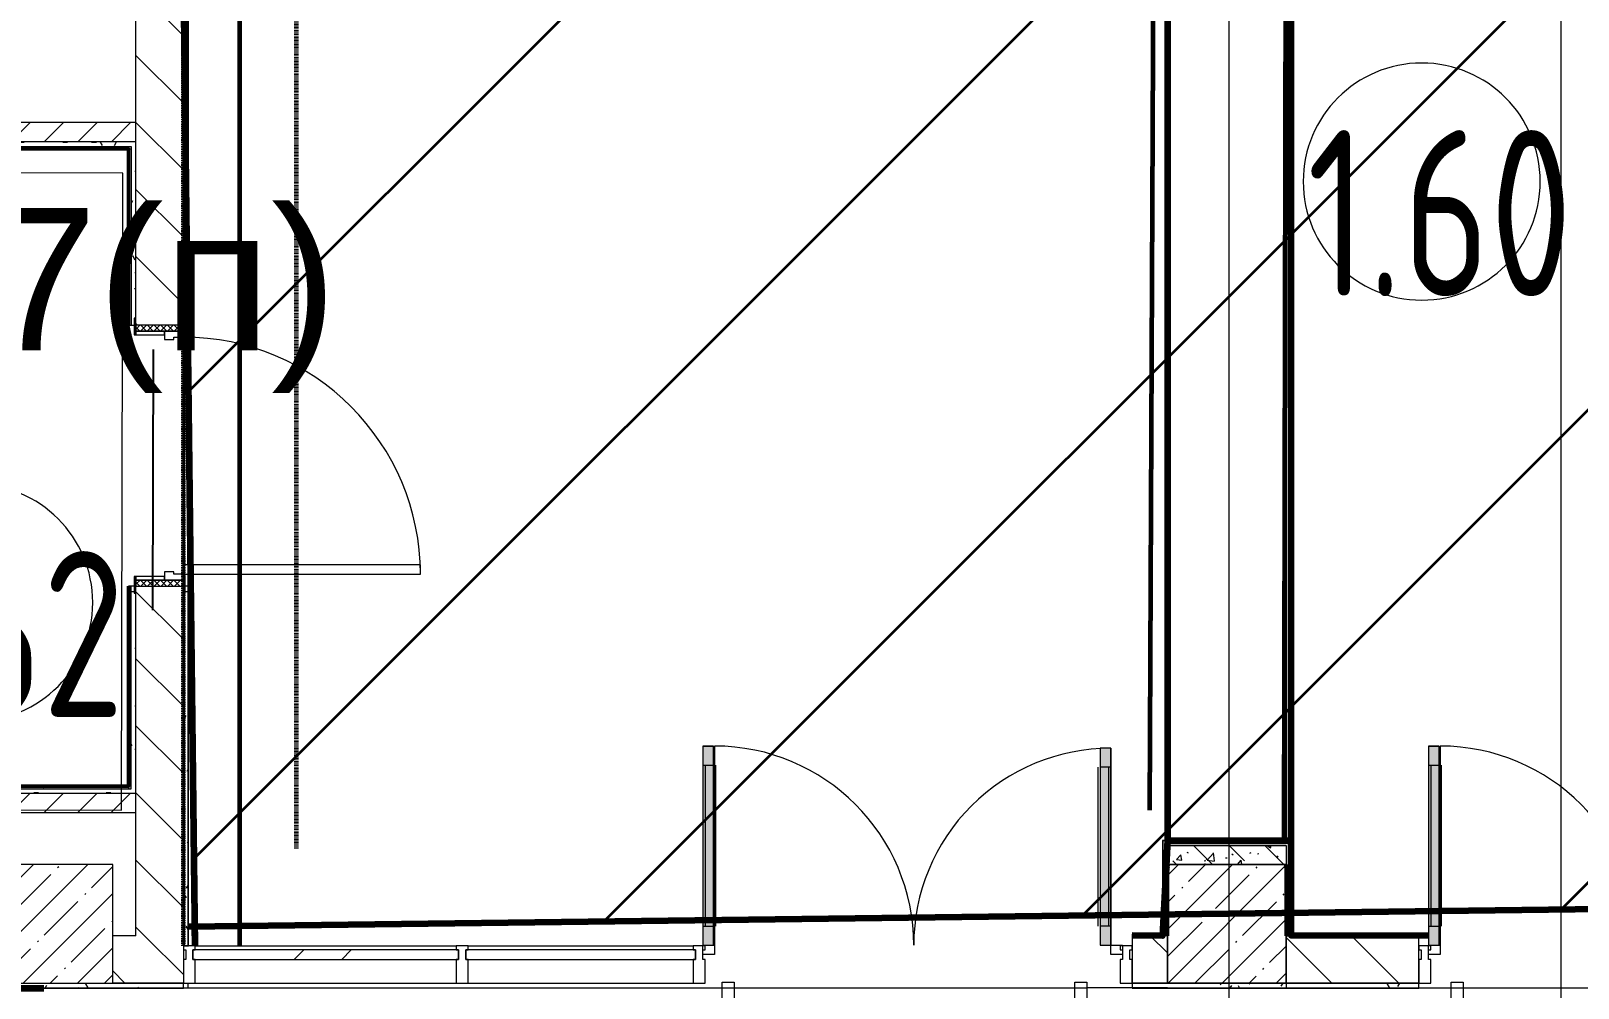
# Model space of a CAD drawing. Header units: millimetres. Extents: x -249154 to 415037, y -45458 to 354837.
# Drawn here: x 100820 to 107346, y 13243 to 17281 of the extents above; entities that cross this region are included whole.
import ezdxf

# ---------------------------------------------------------------- set-up
doc = ezdxf.new("R2010")
doc.units = ezdxf.units.MM
doc.linetypes.add('200_ШТРИХ__ш1_п0_6_', pattern=[320, 200, -120])
doc.linetypes.add('Штрих короткий', pattern=[600, 300, -300])
for name, color, linetype, lineweight in [('0) НЗ Ремонт штукатурка', 6, 'Continuous', 60), ('1) FK4', 3, 'Continuous', 50), ('2)1 штукатурка', 4, 'Continuous', 35), ('2)2 штукатурка', 5, 'Continuous', 50), ('3.4) Ремонт базовой шпаклевки', 6, 'Continuous', 60), ('3.4) Шп. баз 4 в 525 поз 4838м2', 160, 'Continuous', 140), ('3.4) Шп. фин 4 в 529 поз 11227м2', 6, 'Continuous', 140), ('3.5) Ремонт финишной шпаклевки', 3, 'Continuous', 60), ('4) демонтаж НЗ №2', 1, 'Continuous', 35), ('4.1) Дм уборка мусора НЗ 2', 20, 'Continuous', 35), ('4.4) РВР ремонт Штукатурки', 160, 'зигзаг', 35), ('549 штукатурка гипсом', 40, 'Continuous', 60), ('666 покраска FK1', 211, 'Continuous', 60), ('839 штук откосы', 3, 'Continuous', 158), ('874 шпакл откосы', 5, 'Continuous', 158), ('923 Люки', 170, 'Continuous', 120), ('A-AREA-BNDY', 7, 'Continuous', 5), ('A-AREA-IDEN', 7, 'Continuous', 9), ('A-DETL-GENF', 7, 'Continuous', 9), ('A-DOOR-2', 7, 'Continuous', 5), ('A-DOOR-FRAM-2', 7, 'Continuous', 5), ('A-FLOR', 7, 'Continuous', 9), ('A-GLAZ-CURT', 7, 'Continuous', 9), ('A-GLAZ-CURT-1', 7, 'Continuous', 5), ('A-GLAZ-CURT-2', 7, 'Continuous', 20), ('A-GLAZ-CWMG', 7, 'Continuous', 9), ('A-GLAZ-CWMG-1', 7, 'Continuous', 20), ('A-WALL', 7, 'Continuous', 5), ('I-WALL', 7, 'Continuous', 5), ('S-COLS', 7, 'Continuous', 9), ('S-COLS-1', 7, 'Continuous', 5), ('Оси', 7, 'Continuous', 9)]:
    doc.layers.add(name, color=color, linetype=linetype, lineweight=lineweight)
for name, color, linetype, lineweight, true_color in [('A-DOOR-1', 7, 'Continuous', 5, 0xc0c0c0), ('A-DOOR-FRAM-1', 7, 'Continuous', 5, 0xc0c0c0), ('A-WALL-1', 9, 'Continuous', 5, 0x808080), ('A-WALL-FNSH-1', 9, 'Continuous', 5, 0x808080)]:
    doc.layers.add(name, color=color, linetype=linetype, lineweight=lineweight, true_color=true_color)
doc.layers.add('A-FLOR-PATT-1', color=7, linetype='Continuous', lineweight=9, true_color=0xeef6ff, transparency=0.5)
doc.styles.get("Standard").update_dxf_attribs({"font": 'arial.ttf'})
doc.styles.add('СПДС', font='ГОСТ тип А.ttf', dxfattribs={"width": 0.9})
doc.linetypes.add('зигзаг', pattern='A,0.00254,-5.08,[131,ltypeshp.shx,S=5.08,R=0,X=-5.08,Y=0],-10.16,[131,ltypeshp.shx,S=5.08,R=180,X=5.08,Y=0],-5.08', length=20.32254)
pattern_1 = [(135, (64.7, -136.06), (-141.42136, -141.42136), [])]
pattern_2 = [(45, (64.7, -136.06), (-70.71068, 70.71068), [])]
pattern_3 = [(0, (64.7, -136.06), (243.84, 60.96), [20.117, -162.763, 20.117, -162.763, -975.36]), (0, (64.7, -136.06), (243.84, 60.96), [-365.76, 20.117, -345.643, 20.117, -162.763, -426.72]), (0, (64.7, -136.06), (243.84, 60.96), [-914.4, 20.117, -101.803, 20.117, -284.683]), (120, (156.14, -105.58), (-174.71291, 180.691634), [20.117, -162.763, 20.117, -162.763, -975.36]), (120, (156.14, -105.58), (-174.71291, 180.691634), [-365.76, 20.117, -345.643, 20.117, -162.763, -426.72]), (120, (156.14, -105.58), (-174.71291, 180.691634), [-914.4, 20.117, -101.803, 20.117, -284.683]), (240, (186.62, 16.34), (-69.12709, -241.651634), [20.117, -162.763, 20.117, -162.763, -975.36]), (240, (186.62, 16.34), (-69.12709, -241.651634), [-365.76, 20.117, -345.643, 20.117, -162.763, -426.72]), (240, (186.62, 16.34), (-69.12709, -241.651634), [-914.4, 20.117, -101.803, 20.117, -284.683])]

# ---------------------------------------------------------------- blocks, each defined once
blk = doc.blocks.new('110_Дверь_СКБ_1Ст_Внутренняя1 - Д-4 1100x2100h_су мгн-31800557-Объем проектирования 1 этажа')
at = {"layer": 'A-DOOR-2'}
h = blk.add_hatch(dxfattribs=at)
h.set_pattern_fill('FP_75', color=256, style=0, pattern_type=2)
h.set_pattern_definition([(135, (1751.41, 164.685), (-14.14214, -14.14214), []), (225, (1751.41, 164.685), (14.14214, -14.14214), [])])
h.paths.add_polyline_path([(562.5, 100), (537.5, 100), (537.5, -100), (562.5, -100)])
at = {"layer": 'A-DOOR-FRAM-2'}
h = blk.add_hatch(dxfattribs=at)
h.set_pattern_fill('FP_76', color=256, style=0, pattern_type=2)
h.set_pattern_definition([(45, (-371.384, 164.685), (-14.1421, 14.1421), []), (135, (-371.384, 164.685), (-14.1421, -14.1421), [])])
h.paths.add_polyline_path([(-512.5, 100), (-537.5, 100), (-537.5, -100), (-512.5, -99.3)])
at = {"layer": 'A-DOOR-1'}
for p, q in [((512.5, 1100), (472.5, 1100)), ((472.5, 1100), (472.5, 100)), ((512.5, 100), (512.5, 1100)), ((472.5, 100), (512.5, 100))]:
    blk.add_line(p, q, dxfattribs=at)
blk.add_arc((512.5, 100), 1000, 90, 180, dxfattribs=at)
at = {"layer": 'A-DOOR-FRAM-1'}
for p, q in [((-497.5, 108), (-567.5, 108)), ((-567.5, 108), (-567.5, 100)), ((-567.5, 100), (-497.5, 100)), ((-512.5, 100), (-537.5, 100)), ((-537.5, 100), (-537.5, -100)), ((-487.5, 100), (-512.5, 100)), ((-512.5, 100), (-512.5, 20)), ((-512.5, -100), (-512.5, 100)), ((-497.5, 100), (-512.5, 100)), ((-512.5, 100), (-512.5, 99)), ((-512.5, 99), (-497.5, 99)), ((-497.5, 100), (-497.5, 108)), ((-497.5, 99), (-497.5, 100)), ((-487.5, 60), (-487.5, 100)), ((512.5, 100), (512.5, 60)), ((537.5, 100), (512.5, 100)), ((592.5, 108), (522.5, 108)), ((522.5, 108), (522.5, 100)), ((537.5, 100), (522.5, 100)), ((522.5, 100), (522.5, 99)), ((522.5, 100), (592.5, 100)), ((522.5, 99), (537.5, 99)), ((537.5, 20), (537.5, 100)), ((562.5, 100), (537.5, 100)), ((537.5, 100), (537.5, -100)), ((537.5, 99), (537.5, 100)), ((562.5, -100), (562.5, 100)), ((592.5, 100), (592.5, 108)), ((-512.5, 20), (-477.5, 20)), ((-497.5, 20), (-512.5, 20)), ((-512.5, 20), (-512.5, -100)), ((-497.5, -100), (-497.5, 20)), ((-477.5, 60), (-487.5, 60)), ((-477.5, 20), (-477.5, 60)), ((512.5, 60), (502.5, 60)), ((502.5, 60), (502.5, 20)), ((502.5, 20), (537.5, 20)), ((537.5, 20), (522.5, 20)), ((522.5, 20), (522.5, -100)), ((537.5, -100), (537.5, 20)), ((-497.5, -100), (-567.5, -100)), ((-567.5, -100), (-567.5, -108)), ((-567.5, -108), (-497.5, -108)), ((-537.5, -100), (-512.5, -100)), ((-512.5, -100), (-497.5, -100)), ((-497.5, -108), (-497.5, -100)), ((522.5, -100), (537.5, -100)), ((592.5, -100), (522.5, -100)), ((522.5, -100), (522.5, -108)), ((522.5, -108), (592.5, -108)), ((537.5, -100), (562.5, -100)), ((592.5, -108), (592.5, -100))]:
    blk.add_line(p, q, dxfattribs=at)
blk = doc.blocks.new('Дверь_Витражная_остекление_ - ВВ-11 остекление-32352627-Объем проектирования 1 этажа')
at = {"layer": 'A-DETL-GENF'}
for p, q in [((-790.5, -20), (-835.5, -20)), ((-835.5, -851), (-835.5, -20)), ((-790.5, -20), (-835.5, -20)), ((-835.5, -20), (-835.5, -851)), ((-790.5, -851), (-790.5, -20)), ((-790.5, -851), (-790.5, -20)), ((840.5, -860), (840.5, -20)), ((840.5, -20), (840.5, -860)), ((885.5, -860), (885.5, -20)), ((885.5, -860), (885.5, -20)), ((-835.5, -100), (-790.5, -100)), ((-825.5, -771), (-825.5, -100)), ((-781.5, -771), (-781.5, -100)), ((831.5, -780), (831.5, -100)), ((885.5, -100), (840.5, -100)), ((875.5, -780), (875.5, -100)), ((-835.5, -771), (-790.5, -771)), ((885.5, -780), (840.5, -780)), ((-835.5, -851), (-790.5, -851)), ((-835.5, -851), (-790.5, -851)), ((885.5, -860), (840.5, -860)), ((840.5, -860), (885.5, -860))]:
    blk.add_line(p, q, dxfattribs=at)
at = {"layer": 'A-DOOR-1'}
for p, q in [((-885.5, 20), (-835.5, 20)), ((-885.5, -20), (-885.5, 20)), ((-835.5, 20), (-835.5, -20)), ((835.5, 20), (885.5, 20)), ((835.5, -20), (835.5, 20)), ((885.5, 20), (885.5, -20)), ((-835.5, -20), (-885.5, -20)), ((-835.5, -851), (-835.5, -20)), ((835.5, -860), (835.5, -20)), ((885.5, -20), (835.5, -20))]:
    blk.add_line(p, q, dxfattribs=at)
for centre, radius, start, end in [((-835.5, -20), 831, 270, 0), ((835.5, -20), 840, 180, 270)]:
    blk.add_arc(centre, radius, start, end, dxfattribs=at)
blk = doc.blocks.new('Прямоугольный импост - Импост структурный с накладкой - 160мм Темный-V110-Объем проектирования 1 этажа')
at = {"layer": 'A-GLAZ-CWMG-1'}
for p, q in [((-50, 0), (-50, 17)), ((-50, 17), (0, 17)), ((-40, 0), (-50, 0)), ((-40, -40), (-40, 0)), ((0, 0), (-10, 0)), ((-10, 0), (-10, -40)), ((0, 17), (0, 0)), ((-50, -140), (-50, -40)), ((-50, -40), (-40, -40)), ((-10, -40), (0, -40)), ((0, -40), (0, -140)), ((0, -140), (-50, -140))]:
    blk.add_line(p, q, dxfattribs=at)
blk = doc.blocks.new('Системная панель - Стекло - 40мм-32352622-Объем проектирования 1 этажа')
at = {"layer": 'A-GLAZ-CURT-2'}
for p, q in [((485, 40), (-485, 40)), ((-485, 40), (-485, 0)), ((-485, 0), (485, 0)), ((485, 0), (485, 40))]:
    blk.add_line(p, q, dxfattribs=at)
blk = doc.blocks.new('Прямоугольный импост - Импост структурный с накладкой - 160мм Темный-32352618-Объем проектирования 1 этажа')
at = {"layer": 'A-GLAZ-CWMG'}
for p, q in [((102599, 13557), (103549, 13557)), ((102599, 13400), (103549, 13400))]:
    blk.add_line(p, q, dxfattribs=at)
blk = doc.blocks.new('Прямоугольный импост - Импост структурный с накладкой - 160мм Темный-V111-Объем проектирования 1 этажа')
at = {"layer": 'A-GLAZ-CWMG-1'}
for p, q in [((-25, 0), (-25, 17)), ((-25, 17), (25, 17)), ((-15, 0), (-25, 0)), ((-15, -40), (-15, 0)), ((25, 0), (15, 0)), ((15, 0), (15, -40)), ((25, 17), (25, 0)), ((-25, -140), (-25, -40)), ((-25, -40), (-15, -40)), ((15, -40), (25, -40)), ((25, -40), (25, -140)), ((25, -140), (-25, -140))]:
    blk.add_line(p, q, dxfattribs=at)
blk = doc.blocks.new('Системная панель - Стекло - 40мм-32352614-Объем проектирования 1 этажа')
at = {"layer": 'A-GLAZ-CURT-1'}
h = blk.add_hatch(dxfattribs=at)
h.set_pattern_fill('FP_130', color=256, style=0, pattern_type=2)
h.set_pattern_definition([(225, (102198.5, 13340), (565.6854, -565.6854), [400, -1200]), (225, (102598.5, 13540), (565.6854, -565.6854), [1200, -400]), (225, (101798.5, 13740), (565.6854, -565.6854), [400, -1200])])
h.paths.add_polyline_path([(560.5, 40), (-560.5, 40), (-560.5, 0), (560.5, 0)])
at = {"layer": 'A-GLAZ-CURT-2'}
for p, q in [((560.5, 40), (-560.5, 40)), ((-560.5, 40), (-560.5, 0)), ((560.5, 0), (560.5, 40)), ((-560.5, 0), (560.5, 0))]:
    blk.add_line(p, q, dxfattribs=at)
blk = doc.blocks.new('Прямоугольный импост - Импост структурный с накладкой - 160мм Темный-32352612-Объем проектирования 1 этажа')
at = {"layer": 'A-GLAZ-CWMG'}
for p, q in [((101448, 13557), (102549, 13557)), ((101448, 13400), (102549, 13400))]:
    blk.add_line(p, q, dxfattribs=at)
blk = doc.blocks.new('Прямоугольный импост - Импост структурный с накладкой - 160мм Темный-32310142-Объем проектирования 1 этажа')
at = {"layer": 'A-GLAZ-CWMG-1'}
for p, q in [((-50, 0), (-50, 17)), ((-50, 17), (0, 17)), ((-40, 0), (-50, 0)), ((-40, -40), (-40, 0)), ((0, 0), (-10, 0)), ((-10, 0), (-10, -40)), ((0, 17), (0, 0)), ((-50, -140), (-50, -40)), ((-50, -40), (-40, -40)), ((-10, -40), (0, -40)), ((0, -40), (0, -140)), ((0, -140), (-50, -140))]:
    blk.add_line(p, q, dxfattribs=at)
blk = doc.blocks.new('Дверь_Витражная_остекление_ - ВВ-12 остекление-32353611-Объем проектирования 1 этажа')
at = {"layer": 'A-DETL-GENF'}
for p, q in [((-789.5, -20), (-834.5, -20)), ((-834.5, -849), (-834.5, -20)), ((-789.5, -20), (-834.5, -20)), ((-834.5, -20), (-834.5, -849)), ((-789.5, -849), (-789.5, -20)), ((-789.5, -849), (-789.5, -20)), ((839.5, -860), (839.5, -20)), ((839.5, -20), (839.5, -860)), ((884.5, -860), (884.5, -20)), ((884.5, -860), (884.5, -20)), ((-834.5, -100), (-789.5, -100)), ((-824.5, -769), (-824.5, -100)), ((-780.5, -769), (-780.5, -100)), ((830.5, -780), (830.5, -100)), ((884.5, -100), (839.5, -100)), ((874.5, -780), (874.5, -100)), ((-834.5, -769), (-789.5, -769)), ((884.5, -780), (839.5, -780)), ((-834.5, -849), (-789.5, -849)), ((-834.5, -849), (-789.5, -849)), ((884.5, -860), (839.5, -860)), ((839.5, -860), (884.5, -860))]:
    blk.add_line(p, q, dxfattribs=at)
at = {"layer": 'A-DOOR-1'}
for p, q in [((-884.5, 20), (-834.5, 20)), ((-884.5, -20), (-884.5, 20)), ((-834.5, 20), (-834.5, -20)), ((834.5, 20), (884.5, 20)), ((834.5, -20), (834.5, 20)), ((884.5, 20), (884.5, -20)), ((-834.5, -20), (-884.5, -20)), ((-834.5, -849), (-834.5, -20)), ((834.5, -860), (834.5, -20)), ((884.5, -20), (834.5, -20))]:
    blk.add_line(p, q, dxfattribs=at)
for centre, radius, start, end in [((-834.5, -20), 829, 270, 0), ((834.5, -20), 840, 180, 270)]:
    blk.add_arc(centre, radius, start, end, dxfattribs=at)
blk = doc.blocks.new('BSC_Колонна _Прямоугольная - 500х500-17857564-Объем проектирования 1 этажа')
at = {"layer": 'S-COLS-1'}
h = blk.add_hatch(dxfattribs=at)
h.set_pattern_fill('FP_181', color=256, style=0, pattern_type=2)
h.set_pattern_definition([(45, (-100850, -13650), (-114.04925, 114.04925), []), (45, (-100735.95, -13650), (-114.04925, 114.04925), [201.613, -40.323, 6.706, -33.617])])
h.paths.add_polyline_path([(250, -250), (250, 250), (-250, 250), (-250, -250), (-82.7, -250)])
for p, q in [((250, 250), (-250, 250)), ((-250, 250), (-250, -250)), ((250, -250), (250, 250)), ((-250, -250), (250, -250))]:
    blk.add_line(p, q, dxfattribs=at)
blk = doc.blocks.new('Прямоугольный импост - Импост структурный с накладкой - 160мм Темный-V212-Объем проектирования 1 этажа')
at = {"layer": 'A-GLAZ-CWMG-1'}
for p, q in [((0, 17), (-50, 17)), ((-50, 17), (-50, 0)), ((-50, 0), (-40, 0)), ((-40, 0), (-40, -40)), ((-10, -40), (-10, 0)), ((-10, 0), (0, 0)), ((0, 0), (0, 17)), ((-40, -40), (-50, -40)), ((-50, -40), (-50, -140)), ((0, -40), (-10, -40)), ((0, -140), (0, -40)), ((-50, -140), (0, -140))]:
    blk.add_line(p, q, dxfattribs=at)
blk = doc.blocks.new('Марка_Помещения - Номер-25198446-Объем проектирования 1 этажа')
at = {"layer": 'A-AREA-IDEN'}
for start, end in [(360, 180), (180, 360)]:
    blk.add_arc((0, 0), 2.5, start, end, dxfattribs=at)

msp = doc.modelspace()

# ---------------------------------------------------------------- hatches: boundary and pattern name
at = {"layer": '4.1) Дм уборка мусора НЗ 2'}
h = msp.add_hatch(dxfattribs=at)
h.set_pattern_fill('ANSI31', color=1, scale=444)
h.paths.add_polyline_path([(117765.4, 16067), (110485.5, 16067), (110485.5, 20908.2), (108564, 20884.4), (108554.7, 20617.9), (108194.7, 20630.4), (108194.7, 20879.9), (101482.7, 20796.7), (101235.7, 20791.1), (101235.7, 20616.9), (100913.2, 20616.9), (100913.2, 17613.9), (101462.7, 17593.9), (101511.7, 13502), (105598.3, 13552.6), (105614.7, 13864.9), (106135.7, 13863.9), (106135.7, 13559.3), (109914.7, 13606.1), (109914.7, 13864.9), (110485.5, 13864.9), (110485.5, 13573.4), (117765.4, 13573.4)])
at = {"layer": 'A-FLOR-PATT-1'}
h = msp.add_hatch(color=256, dxfattribs=at)
h.paths.add_polyline_path([(113775.2, 13423.9), (113820.2, 13423.9), (113820.2, 14248.9), (113775.2, 14248.9), (113775.2, 13459.9)])
h.paths.add_polyline_path([(112105.2, 13423.9), (112150.2, 13423.9), (112150.2, 14263.9), (112105.2, 14263.9), (112105.2, 13636.4)])
h.paths.add_polyline_path([(108433.7, 13423.9), (108433.7, 14252.9), (108388.7, 14252.9), (108388.7, 13423.9)])
h.paths.add_polyline_path([(106759.7, 13423.9), (106759.7, 14263.9), (106714.7, 14263.9), (106714.7, 13423.9)])
h.paths.add_polyline_path([(105374.7, 13423.9), (105374.7, 14254.9), (105329.7, 14254.9), (105329.7, 13423.9)])
h.paths.add_polyline_path([(103653.7, 13423.9), (103698.7, 13423.9), (103698.7, 14263.9), (103653.7, 14263.9), (103653.7, 13571.3)])
at = {"layer": 'I-WALL'}
h = msp.add_hatch(dxfattribs=at)
h.set_pattern_fill('FP_191', color=256, style=0, pattern_type=2)
h.set_pattern_definition(pattern_3)
h.paths.add_polyline_path([(101479.2, 13420.9), (101482.7, 13420.9), (101482.7, 14913.9), (101470.7, 14913.9), (101470.7, 14908.9), (101462.7, 14908.9), (101462.7, 13420.9)])
h.paths.add_polyline_path([(101470.7, 16038.9), (101482.7, 16038.9), (101482.7, 17613.9), (101462.7, 17613.9), (101462.7, 16068.9), (101470.7, 16068.9)])
h = msp.add_hatch(dxfattribs=at)
h.set_pattern_fill('FP_23', color=256, style=0, pattern_type=2)
h.set_pattern_definition(pattern_1)
h.paths.add_polyline_path([(101462.7, 13463.9), (101462.7, 14938.9), (101262.7, 14938.9), (101262.7, 13463.9)])
h.paths.add_polyline_path([(101262.7, 16038.9), (101462.7, 16038.9), (101462.7, 17393.9), (101262.7, 17393.9), (101262.7, 16068.9)])
h = msp.add_hatch(dxfattribs=at)
h.set_pattern_fill('FP_22', color=256, style=0, pattern_type=2)
h.set_pattern_definition(pattern_2)
h.paths.add_polyline_path([(99032.7, 16813.9), (101262.7, 16813.9), (101262.7, 16893.9), (99012.7, 16893.9), (99012.7, 16813.9)])
h = msp.add_hatch(dxfattribs=at)
h.set_pattern_fill('FP_191', color=256, style=0, pattern_type=2)
h.set_pattern_definition(pattern_3)
h.paths.add_polyline_path([(99012.7, 16793.9), (101242.7, 16793.9), (101242.7, 16813.9), (99012.7, 16813.9), (99012.7, 16800.8)])
h = msp.add_hatch(color=256, dxfattribs=at)
h.paths.add_polyline_path([(99043.7, 16793.9), (99032.7, 16793.8), (99032.7, 16782.9), (99040.9, 16791.1)])
h.paths.add_polyline_path([(100864.7, 16782.9), (101242.7, 16782.9), (101242.7, 16793.9), (99043.7, 16793.9), (99045.8, 16782.9), (100832, 16782.9)])
h = msp.add_hatch(color=256, dxfattribs=at)
h.paths.add_polyline_path([(101231.7, 14094.9), (101242.7, 14094.9), (101242.7, 14938.9), (101231.7, 14938.9), (101231.7, 14696.4)])
h.paths.add_polyline_path([(101231.7, 16038.9), (101242.7, 16038.9), (101242.7, 16782.9), (101231.7, 16782.9), (101231.7, 16042.7)])
h = msp.add_hatch(dxfattribs=at)
h.set_pattern_fill('FP_191', color=256, style=0, pattern_type=2)
h.set_pattern_definition(pattern_3)
h.paths.add_polyline_path([(101256, 14083.9), (101262.7, 14083.9), (101262.6, 14908.9), (101254.7, 14908.9), (101254.7, 14913.9), (101242.7, 14913.9), (101242.7, 14083.9)])
h.paths.add_polyline_path([(101254.7, 16038.9), (101254.7, 16068.9), (101262.7, 16068.9), (101262.7, 16813.9), (101242.7, 16813.9), (101242.7, 16038.9)])
h = msp.add_hatch(dxfattribs=at)
h.set_pattern_fill('FP_22', color=256, style=0, pattern_type=2)
h.set_pattern_definition(pattern_2)
h.paths.add_polyline_path([(100504.7, 13983.9), (101262.7, 13983.9), (101262.7, 14063.9), (98784.7, 14063.9), (98784.7, 13983.9), (99704.7, 13983.9)])
h = msp.add_hatch(dxfattribs=at)
h.set_pattern_fill('FP_191', color=256, style=0, pattern_type=2)
h.set_pattern_definition(pattern_3)
h.paths.add_polyline_path([(100832, 14063.9), (101262.7, 14063.9), (101262.7, 14083.9), (99032.7, 14083.9), (99032.7, 14063.9), (100664.7, 14063.9)])
msp.add_hatch(color=256, dxfattribs=at).paths.add_polyline_path([(101242.7, 14083.9), (101242.7, 14094.9), (99043.7, 14094.9), (99043.7, 14083.9), (101231.7, 14083.9)])
h = msp.add_hatch(dxfattribs=at)
h.set_pattern_fill('FP_191', color=256, style=0, pattern_type=2)
h.set_pattern_definition(pattern_3)
h.paths.add_polyline_path([(106100.2, 13843.9), (106114.7, 13843.9), (106114.7, 13863.9), (105594.7, 13863.9), (105594.7, 13843.9), (105620.4, 13843.9)])
h = msp.add_hatch(dxfattribs=at)
h.set_pattern_fill('FP_191', color=256, style=0, pattern_type=2)
h.set_pattern_definition(pattern_3)
h.paths.add_polyline_path([(105594.7, 13463.9), (105614.7, 13463.9), (105614.7, 13843.9), (105594.7, 13843.1), (105594.7, 13636.4)])
h = msp.add_hatch(dxfattribs=at)
h.set_pattern_fill('FP_41', color=256, style=0, pattern_type=2)
h.set_pattern_definition([(135, (64.7, -136.06), (-150.8683, -150.8683), [213.36, -35.56, 7.112, -35.56]), (135, (64.7, 14.71), (-150.8683, -150.8683), []), (50, (64.7, -136.06), (255.05767, -22.3145), [26.67, -293.37]), (355, (64.7, -136.06), (-49.3404, 267.47914), [21.336, -234.696]), (100.451, (85.96, -137.92), (205.71947, 245.16356), [22.666, -249.326]), (46.184, (64.7, -64.94), (379.511, -58.86), [40.005, -440.055]), (96.636, (96.33, -69.85), (332.3634, 346.3991), [33.999, -373.989]), (351.184, (64.7, -64.94), (332.3669, 346.3953), [32.004, -352.044]), (21, (100.26, -82.72), (212.26017, -143.17112), [26.67, -293.37]), (326, (100.26, -82.72), (86.52236, 257.86323), [21.336, -234.696]), (71.451, (117.95, -94.65), (298.78395, 114.6901), [22.666, -249.326]), (37.5, (64.7, -136.06), (4.32385, 118.37751), [6.706, -225.146, 6.706, -231.546, -235.585]), (37.5, (64.7, -136.06), (4.32385, 118.37751), [-470.103, 6.706, -228.879]), (7.5, (64.7, -136.06), (93.54758, 140.2533), [6.706, -129.134, 6.706, -219.812, -89.789]), (7.5, (64.7, -136.06), (93.54758, 140.2533), [-362.356, 6.706, -83.083]), (327.5, (-14.6, -136.06), (189.82734, -8.02019), [6.706, -82.194, 6.706, -270.662, -368.046]), (327.5, (-14.6, -136.06), (189.82734, -8.02019), [-366.268, 6.706, -361.34]), (317.5, (-50.16, -136.06), (207.38114, 35.59764), [6.706, -108.864, 6.706, -177.495, -261.366]), (317.5, (-50.16, -136.06), (207.38114, 35.59764), [-299.771, 6.706, -254.66])])
h.paths.add_polyline_path([(105962, 13763.9), (106114.7, 13763.9), (106114.7, 13843.9), (105614.7, 13843.9), (105614.7, 13763.9)])
h = msp.add_hatch(dxfattribs=at)
h.set_pattern_fill('FP_191', color=256, style=0, pattern_type=2)
h.set_pattern_definition(pattern_3)
h.paths.add_polyline_path([(106115.7, 13463.9), (106134.7, 13463.9), (106134.7, 13863.9), (106114.7, 13863.9), (106114.7, 13463.9)])
h = msp.add_hatch(dxfattribs=at)
h.set_pattern_fill('FP_23', color=256, style=0, pattern_type=2)
h.set_pattern_definition(pattern_1)
h.paths.add_polyline_path([(110614.7, 13263.9), (110614.7, 13463.9), (109893.7, 13463.9), (109894.7, 13263.9), (110115.8, 13263.9)])
h.paths.add_polyline_path([(106114.7, 13263.9), (106674.7, 13263.9), (106674.7, 13463.9), (106114.7, 13463.9)])
h.paths.add_polyline_path([(105614.7, 13263.9), (105614.7, 13463.9), (105464.7, 13463.9), (105464.7, 13263.9), (105594.7, 13263.9)])
h.paths.add_polyline_path([(101462.7, 13263.9), (101462.7, 13463.9), (101164.7, 13463.9), (101164.7, 13263.9), (101262.7, 13263.9)])
h = msp.add_hatch(dxfattribs=at)
h.set_pattern_fill('FP_191', color=256, style=0, pattern_type=2)
h.set_pattern_definition(pattern_3)
h.paths.add_polyline_path([(101462.7, 13243.9), (101462.7, 13263.9), (100464.7, 13263.9), (100464.7, 13243.9), (101262.7, 13243.9)])
h.paths.add_polyline_path([(98768.9, 13243.9), (99764.7, 13243.9), (99764.7, 13263.9), (98764.7, 13263.9), (98764.7, 13243.9)])
h = msp.add_hatch(dxfattribs=at)
h.set_pattern_fill('FP_191', color=256, style=0, pattern_type=2)
h.set_pattern_definition(pattern_3)
h.paths.add_polyline_path([(105464.7, 13263.9), (105616.7, 13243.9), (106674.7, 13243.9), (106674.7, 13263.9), (105594.7, 13263.9)])
h.paths.add_polyline_path([(105613.7, 13243.9), (105464.7, 13263.9), (105466.7, 13243.9), (105594.7, 13243.9)])
at = {"layer": 'S-COLS-1'}
h = msp.add_hatch(dxfattribs=at)
h.set_pattern_fill('FP_1', color=256, style=0, pattern_type=2)
h.set_pattern_definition([(45, (64.7, -136.06), (-114.04925, 114.04925), []), (45, (178.75, -136.06), (-114.04925, 114.04925), [201.612, -40.322, 6.706, -33.617])])
h.paths.add_polyline_path([(105989.7, 13263.9), (106114.7, 13263.9), (106114.7, 13763.9), (105614.7, 13763.9), (105614.7, 13263.9)])

# ---------------------------------------------------------------- linework, layer by layer
msp.add_lwpolyline([(101334.1, 14836.6), (101336.7, 15936.6)])
at = {"layer": '0) НЗ Ремонт штукатурка', "linetype": '200_ШТРИХ__ш1_п0_6_', "ltscale": 0.03}
msp.add_lwpolyline([(100913.2, 17613.9), (101461.4, 17620.5), (101461.4, 13420.9)], dxfattribs=at)
at = {"layer": '0) НЗ Ремонт штукатурка', "color": 3, "linetype": '200_ШТРИХ__ш1_п0_6_', "ltscale": 0.03}
for points in [[(105614.7, 13763.9), (105594.7, 13502.1)], [(106114.7, 13763.9), (106134.7, 13464.9)]]:
    msp.add_lwpolyline(points, dxfattribs=at)
at = {"layer": '1) FK4'}
msp.add_lwpolyline([(101231.7, 16038.9), (101231.7, 16782.9), (99043.7, 16782.9), (99043.7, 14094.9), (101231.7, 14094.9), (101231.7, 14938.9)], dxfattribs=at)
at = {"layer": '2)1 штукатурка'}
for points in [[(101511.7, 13420.9), (101461.7, 17593.9), (100884.7, 17614.9)], [(106713.7, 13463.9), (106134.7, 13464.9), (106134.7, 13863.9), (105613.7, 13864.9), (105592.7, 13463.9), (105463.7, 13464.9)]]:
    msp.add_lwpolyline(points, dxfattribs=at)
at = {"layer": '2)2 штукатурка'}
for points in [[(105614.7, 13463.9), (105614.7, 13763.9)], [(106114.7, 13763.9), (106114.7, 13463.9)]]:
    msp.add_lwpolyline(points, dxfattribs=at)
at = {"layer": '3.4) Ремонт базовой шпаклевки', "linetype": 'Штрих короткий', "ltscale": 0.01}
msp.add_lwpolyline([(101700.9, 13420.9), (101700.9, 17742.1), (100990.1, 17742.1), (100990.1, 20616.9), (110466.7, 20617.9), (110466.7, 18517.4)], dxfattribs=at)
at = {"layer": '3.4) Шп. баз 4 в 525 поз 4838м2'}
for points in [[(110485.5, 13864.9), (110485.5, 13613.2), (101482.7, 13501.7)], [(106714.7, 13463.9), (106135.7, 13464.9), (106135.7, 13863.9), (105614.7, 13864.9), (105593.7, 13463.9), (105464.7, 13464.9)], [(101512.7, 13420.9), (101511.7, 13502)], [(100873.7, 11204.9), (100873.7, 11183.9), (98774.7, 11183.9), (98774.7, 13242.9), (100873.7, 13242.9)]]:
    msp.add_lwpolyline(points, dxfattribs=at)
at = {"layer": '3.4) Шп. фин 4 в 529 поз 11227м2'}
for points in [[(101512.7, 13420.9), (101462.7, 17593.9), (100885.7, 17614.9)], [(110485.5, 13864.9), (110485.5, 13613.2), (101482.7, 13501.7)], [(106714.7, 13463.9), (106135.7, 13464.9), (106135.7, 13863.9), (105614.7, 13864.9), (105593.7, 13463.9), (105464.7, 13464.9)], [(100873.7, 11204.9), (100873.7, 11183.9), (98774.7, 11183.9), (98774.7, 13242.9), (100873.7, 13242.9)]]:
    msp.add_lwpolyline(points, dxfattribs=at)
at = {"layer": '3.5) Ремонт финишной шпаклевки', "linetype": 'Штрих короткий', "ltscale": 0.01}
msp.add_lwpolyline([(101939.8, 13831.8), (101939.8, 18065.9), (101278.9, 18065.9), (101306.3, 20152.9)], dxfattribs=at)
at = {"layer": '4) демонтаж НЗ №2'}
for points in [[(101512.7, 13420.9), (101462.7, 17593.9), (100885.7, 17614.9)], [(110485.5, 13864.9), (110485.5, 13613.2), (101482.7, 13501.7)], [(106714.7, 13463.9), (106135.7, 13464.9), (106135.7, 13863.9), (105614.7, 13864.9), (105593.7, 13463.9), (105464.7, 13464.9)], [(100873.7, 11204.9), (100873.7, 11183.9), (98774.7, 11183.9), (98774.7, 13242.9), (100873.7, 13242.9)]]:
    msp.add_lwpolyline(points, dxfattribs=at)
at = {"layer": '4.4) РВР ремонт Штукатурки', "ltscale": 0.1}
msp.add_lwpolyline([(101462.7, 17593.9), (101463.7, 13420.9)], dxfattribs=at)
at = {"layer": '549 штукатурка гипсом', "ltscale": 0.01}
msp.add_lwpolyline([(101700.9, 13420.9), (101700.9, 17742.1), (100990.1, 17742.1), (100990.1, 20616.9), (110466.7, 20617.9), (110466.7, 18517.4)], dxfattribs=at)
at = {"layer": '666 покраска FK1', "ltscale": 0.5}
for points in [[(105539.3, 13993.9), (105562.9, 19107.4), (101210.9, 19107.4)], [(110443.1, 13864.9), (110466.7, 18978.4), (106114.7, 18978.4), (106104.9, 13864)]]:
    msp.add_lwpolyline(points, dxfattribs=at)
at = {"layer": '839 штук откосы', "ltscale": 0.5}
msp.add_lwpolyline([(105614.7, 13864.9), (106135.7, 13864.9), (106135.7, 20742.9), (105614.7, 20742.9)], close=True, dxfattribs=at)
at = {"layer": '874 шпакл откосы', "ltscale": 0.5}
msp.add_lwpolyline([(105614.7, 13864.9), (106135.7, 13864.9), (106135.7, 20742.9), (105614.7, 20742.9)], close=True, dxfattribs=at)
at = {"layer": 'A-AREA-BNDY', "flags": 128}
msp.add_lwpolyline([(101207.4, 16680.9), (99019.4, 16686.1), (99013.1, 13998.1), (101201.1, 13993)], close=True, dxfattribs=at)
at = {"layer": 'A-FLOR'}
for p, q in [((105614.7, 13863.9), (105614.7, 20617.9)), ((106114.7, 20617.9), (106114.7, 13863.9)), ((101482.7, 15028.9), (101482.7, 17613.9)), ((101242.7, 16038.9), (101254.7, 16038.9)), ((101470.7, 16038.9), (101482.7, 16038.9)), ((101482.7, 13420.9), (101482.7, 14988.9)), ((101254.7, 14938.9), (101242.7, 14938.9)), ((101482.7, 14938.9), (101470.7, 14938.9)), ((106134.7, 13863.9), (105594.7, 13863.9)), ((105594.7, 13863.9), (105594.7, 13463.9)), ((106134.7, 13463.9), (106134.7, 13863.9)), ((101482.7, 13243.9), (101482.7, 13263.9)), ((103736.3, 12668.5), (103736.3, 13268.5)), ((103736.3, 13268.5), (103786.3, 13268.5)), ((103786.3, 13268.5), (103786.3, 12718.5)), ((105223.5, 12718.5), (105223.5, 13268.5)), ((105223.5, 13268.5), (105273.5, 13268.5)), ((105273.5, 13268.5), (105273.5, 12668.5)), ((106811.3, 12668.5), (106811.3, 13268.5)), ((106811.3, 13268.5), (106861.3, 13268.5)), ((106861.3, 13268.5), (106861.3, 12718.5)), ((100464.7, 13243.9), (103736.3, 13243.9)), ((103738.5, 13243.9), (105271.2, 13243.9)), ((105613.7, 13243.9), (105273.5, 13243.9)), ((105614.7, 13243.9), (106811.3, 13243.9)), ((106813.5, 13243.9), (108346.2, 13243.9))]:
    msp.add_line(p, q, dxfattribs=at)
at = {"layer": 'A-WALL'}
for p, q in [((99032.7, 16793.9), (101242.7, 16793.9)), ((101242.7, 14083.9), (101242.7, 14913.9)), ((105614.7, 13843.9), (106114.7, 13843.9)), ((106114.7, 13843.9), (105614.7, 13843.9)), ((101164.7, 13263.9), (101462.7, 13263.9)), ((101462.7, 13263.9), (101164.7, 13263.9))]:
    msp.add_line(p, q, dxfattribs=at)
at = {"layer": 'A-WALL-1'}
for p, q in [((101462.7, 16068.9), (101462.7, 17593.9)), ((101262.7, 16068.9), (101262.7, 17393.9)), ((101262.7, 16893.9), (100252.7, 16893.9)), ((99012.7, 16813.9), (101262.7, 16813.9)), ((101242.7, 16793.9), (101242.7, 16038.9)), ((101254.7, 14913.9), (101242.7, 14913.9)), ((101262.7, 13463.9), (101262.7, 14908.9)), ((101462.7, 14908.9), (101462.7, 13263.9)), ((101482.7, 14913.9), (101470.7, 14913.9)), ((101262.7, 14063.9), (99012.7, 14063.9)), ((100584.7, 13983.9), (101262.7, 13983.9)), ((105614.7, 13263.9), (105614.7, 13843.9)), ((106114.7, 13843.9), (106114.7, 13263.9)), ((105614.7, 13763.9), (106114.7, 13763.9)), ((101262.7, 13463.9), (101164.7, 13463.9)), ((105464.7, 13463.9), (105464.7, 13263.9)), ((105614.7, 13463.9), (105593.7, 13463.9)), ((106114.7, 13463.9), (106134.7, 13463.9)), ((106674.7, 13263.9), (106674.7, 13463.9)), ((101462.7, 13420.9), (101482.7, 13420.9)), ((101463.7, 13263.9), (101462.7, 13263.9)), ((101463.7, 13242.9), (101463.7, 13263.9)), ((105464.7, 13263.9), (105614.7, 13263.9)), ((106674.7, 13263.9), (105464.7, 13263.9)), ((105464.7, 13263.9), (105464.7, 13243.9)), ((106114.7, 13263.9), (106674.7, 13263.9)), ((106674.7, 13243.9), (106674.7, 13263.9)), ((101462.7, 13243.9), (101462.7, 13242.9)), ((101462.7, 13242.9), (101463.7, 13242.9))]:
    msp.add_line(p, q, dxfattribs=at)
at = {"layer": 'A-WALL-FNSH-1'}
for p, q in [((101483.7, 16038.9), (101483.7, 17614.9)), ((99032.7, 16782.9), (101242.7, 16782.9)), ((101231.7, 16793.9), (101231.7, 16038.9)), ((101231.7, 16038.9), (101242.7, 16038.9)), ((101482.7, 16038.9), (101483.7, 16038.9)), ((101242.7, 14938.9), (101231.7, 14938.9)), ((101231.7, 14938.9), (101231.7, 14083.9)), ((101242.7, 14913.9), (101242.7, 14938.9)), ((101483.7, 14938.9), (101482.7, 14938.9)), ((101483.7, 13420.9), (101483.7, 14938.9)), ((101242.7, 14094.9), (99032.7, 14094.9)), ((99043.7, 14083.9), (101242.7, 14083.9)), ((105593.7, 13864.9), (105593.7, 13464.9)), ((106135.7, 13864.9), (105593.7, 13864.9)), ((106135.7, 13464.9), (106135.7, 13864.9)), ((105593.7, 13464.9), (105464.7, 13464.9)), ((105464.7, 13464.9), (105464.7, 13463.9)), ((105464.7, 13463.9), (105593.7, 13463.9)), ((105593.7, 13464.4), (105594.7, 13464.4)), ((105593.7, 13463.9), (105593.7, 13464.4)), ((106134.7, 13463.9), (106674.7, 13463.9)), ((106674.7, 13464.9), (106135.7, 13464.9)), ((106674.7, 13463.9), (106674.7, 13464.9)), ((101482.7, 13420.9), (101483.7, 13420.9)), ((106114.7, 13263.9), (106114.7, 13243.9)), ((106115.7, 13243.9), (106115.7, 13263.9)), ((99854.7, 13242.9), (101462.7, 13242.9)), ((105464.7, 13243.9), (105464.7, 13242.9)), ((105464.7, 13242.9), (106674.7, 13242.9)), ((105614.7, 13243.9), (105613.7, 13243.9)), ((105613.7, 13243.9), (105613.7, 13243.4)), ((105613.7, 13243.4), (105614.7, 13243.4)), ((105614.7, 13243.4), (105614.7, 13243.9)), ((106674.7, 13242.9), (106674.7, 13243.9))]:
    msp.add_line(p, q, dxfattribs=at)
at = {"layer": 'S-COLS'}
for p, q in [((105614.7, 13463.9), (105614.7, 13263.9)), ((106114.7, 13263.9), (106114.7, 13463.9))]:
    msp.add_line(p, q, dxfattribs=at)
at = {"layer": 'S-COLS-1'}
for p, q in [((106114.7, 13763.9), (105614.7, 13763.9)), ((105614.7, 13763.9), (105614.7, 13463.9)), ((106114.7, 13463.9), (106114.7, 13763.9)), ((105614.7, 13263.9), (106114.7, 13263.9))]:
    msp.add_line(p, q, dxfattribs=at)
at = {"layer": 'Оси'}
for points in [[(105874.7, -2042.3), (105874.7, 2957.7), (105874.7, 16892.2), (105874.7, 21892.2)], [(107274.7, -2042.3), (107274.7, 2957.7), (107274.7, 16892.2), (107274.7, 21892.2)]]:
    msp.add_lwpolyline(points, dxfattribs=at)

# ---------------------------------------------------------------- block references
at = {"layer": 'A-AREA-IDEN', "xscale": 199.9999999999999, "yscale": 199.9999999999999, "zscale": 199.9999999999999}
for p in [(106686.8, 16645.4), (100580.4, 14869.2)]:
    msp.add_blockref('Марка_Помещения - Номер-25198446-Объем проектирования 1 этажа', p, dxfattribs=at)
at = {"layer": 'A-DOOR-1'}
for name, p, rotation in [('110_Дверь_СКБ_1Ст_Внутренняя1 - Д-4 1100x2100h_су мгн-31800557-Объем проектирования 1 этажа', (101362.7, 15501.4), 270), ('Дверь_Витражная_остекление_ - ВВ-11 остекление-32352627-Объем проектирования 1 этажа', (104539.2, 13403.9), 180), ('Дверь_Витражная_остекление_ - ВВ-12 остекление-32353611-Объем проектирования 1 этажа', (107599.2, 13403.9), 180)]:
    msp.add_blockref(name, p, dxfattribs=dict(at, rotation=rotation))
at = {"layer": 'A-GLAZ-CURT', "rotation": 180}
for name, p in [('Системная панель - Стекло - 40мм-32352614-Объем проектирования 1 этажа', (102063.2, 13403.9)), ('Системная панель - Стекло - 40мм-32352622-Объем проектирования 1 этажа', (103138.7, 13403.9))]:
    msp.add_blockref(name, p, dxfattribs=at)
at = {"layer": 'A-GLAZ-CWMG', "extrusion": (0, 0, -1)}
for name, p in [('Прямоугольный импост - Импост структурный с накладкой - 160мм Темный-V110-Объем проектирования 1 этажа', (-101462.7, 13403.9)), ('Прямоугольный импост - Импост структурный с накладкой - 160мм Темный-V111-Объем проектирования 1 этажа', (-102638.7, 13403.9)), ('Прямоугольный импост - Импост структурный с накладкой - 160мм Темный-V111-Объем проектирования 1 этажа', (-103638.7, 13403.9)), ('Прямоугольный импост - Импост структурный с накладкой - 160мм Темный-32310142-Объем проектирования 1 этажа', (-106674.7, 13403.9))]:
    msp.add_blockref(name, p, dxfattribs=at)
at = {"layer": 'A-GLAZ-CWMG'}
for name, p in [('Прямоугольный импост - Импост структурный с накладкой - 160мм Темный-32352612-Объем проектирования 1 этажа', (64.7, -136.1)), ('Прямоугольный импост - Импост структурный с накладкой - 160мм Темный-32352618-Объем проектирования 1 этажа', (64.7, -136.1)), ('Прямоугольный импост - Импост структурный с накладкой - 160мм Темный-V212-Объем проектирования 1 этажа', (105464.7, 13403.9))]:
    msp.add_blockref(name, p, dxfattribs=at)
at = {"layer": 'S-COLS'}
msp.add_blockref('BSC_Колонна _Прямоугольная - 500х500-17857564-Объем проектирования 1 этажа', (100914.7, 13513.9), dxfattribs=at)

# ---------------------------------------------------------------- texts
at = {"layer": '923 Люки', "insert": (99376.8, 16533.8), "char_height": 600, "width": 3064.482, "attachment_point": 1}
msp.add_mtext('T-37(п)', dxfattribs=at)
at = {"layer": 'A-AREA-IDEN', "char_height": 700, "width": 1212.151, "attachment_point": 1, "style": 'СПДС'}
for s, insert in [('1.60', (106203.1, 16862.5)), ('1.62', (100096.6, 15086.3))]:
    msp.add_mtext(s, dxfattribs=dict(at, insert=insert))

doc.saveas('drawing.dxf')
